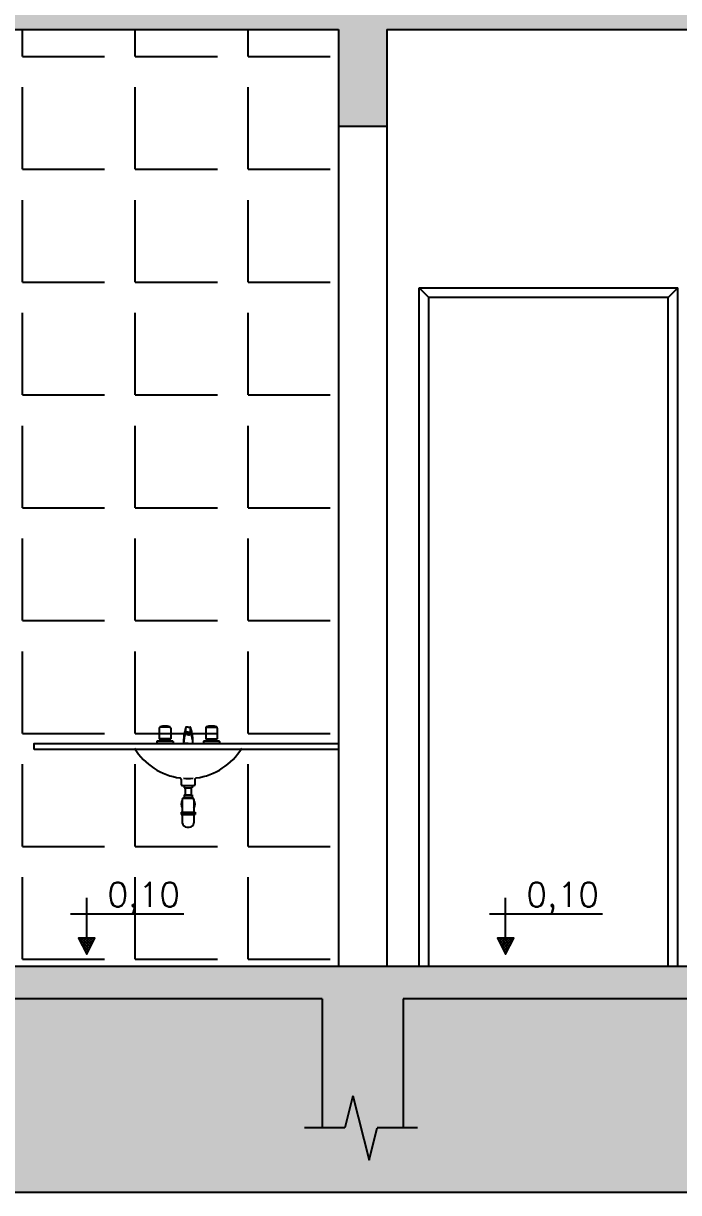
# Model space of a CAD drawing. Header units: metres. Extents: x 13415 to 21618, y 7657 to 10396.
# Drawn here: x 17851.3 to 18054.1, y 9078.5 to 9440.4 of the extents above; entities that cross this region are included whole.
import ezdxf

# ---------------------------------------------------------------- set-up
doc = ezdxf.new("R2010")
doc.units = ezdxf.units.M
doc.header["$LTSCALE"] = 0.2
for name, color, linetype in [('01', 1, 'Continuous'), ('02', 2, 'Continuous'), ('05', 5, 'Continuous'), ('06', 6, 'Continuous'), ('Block1', 1, 'Continuous'), ('Block2', 2, 'Continuous'), ('cota', 140, 'Continuous')]:
    doc.layers.add(name, color=color, linetype=linetype)
doc.styles.add('ROMANS', font='romans.shx')

# ---------------------------------------------------------------- blocks, each defined once
blk = doc.blocks.new('Lavatorio012')
at = {"layer": 'Block2'}
for p, q in [((-12.47, 96.66), (-12.47, 92)), ((-7.74, 97), (-12.1, 97)), ((-7.47, 96.66), (-7.47, 92)), ((-0.97, 95.09), (-0.97, 96.84)), ((0.03, 97.04), (-0.82, 97.04)), ((0.03, 97.04), (0.89, 97.04)), ((1.03, 95.09), (1.03, 96.84)), ((7.53, 96.66), (7.53, 92)), ((7.8, 97), (12.16, 97)), ((12.53, 96.66), (12.53, 92)), ((-13.47, 90.84), (-13.47, 90)), ((-6.55, 91), (-13.38, 91)), ((-7.47, 92), (-12.47, 92)), ((-11.47, 92), (-11.47, 91.48)), ((-8.47, 91.29), (-11.47, 91.29)), ((-8.47, 92), (-8.47, 91.48)), ((-6.47, 90.84), (-6.47, 90)), ((0.03, 94.89), (-0.77, 94.89)), ((-0.45, 94.19), (-0.47, 93.78)), ((0.03, 94.89), (0.83, 94.89)), ((0.52, 94.19), (0.53, 93.78)), ((6.53, 90.84), (6.53, 90)), ((6.62, 91), (13.45, 91)), ((7.53, 92), (12.53, 92)), ((8.53, 92), (8.53, 91.48)), ((8.53, 91.29), (11.53, 91.29)), ((11.53, 92), (11.53, 91.48)), ((13.53, 90.84), (13.53, 90)), ((-6.47, 90), (-13.47, 90)), ((0, 90), (-1.97, 90)), ((0.06, 90), (2.03, 90)), ((6.53, 90), (13.53, 90)), ((-3, 74.72), (-3, 72.5)), ((-2.5, 72), (2.5, 72)), ((-1.75, 72), (-1.75, 71)), ((-1.75, 72), (1.75, 72)), ((-1.75, 71), (1.75, 71)), ((-1.25, 71), (-1.25, 68)), ((-1.25, 71), (-1.25, 68)), ((1.25, 71), (1.25, 68)), ((1.75, 72), (1.75, 71)), ((-2.5, 66), (-2.5, 60.5)), ((-2, 66.5), (2, 66.5)), ((-1.75, 68), (-1.75, 67)), ((-1.75, 68), (1.75, 68)), ((-1.75, 67), (1.75, 67)), ((-1.25, 67), (-1.25, 66.5)), ((-1.25, 67), (-1.25, 66.5)), ((1.25, 67), (1.25, 66.5)), ((1.75, 68), (1.75, 67)), ((2.5, 66), (2.5, 60.5)), ((-3, 60.5), (-3, 59.5)), ((-3, 60.5), (3, 60.5)), ((3, 60.5), (3, 59.5)), ((-3, 60), (3, 60)), ((-3, 59.5), (3, 59.5)), ((-2.5, 59.5), (-2.5, 56)), ((2.5, 59.5), (2.5, 56)), ((-0.5, 54), (0.5, 54))]:
    blk.add_line(p, q, dxfattribs=at)
for points in [[(-0.47, 94.17, -0.302182), (-0.45, 94.19, -0.056318), (-0.32, 94.23, -0.025038), (-0.18, 94.25, -0.017953), (0.03, 94.26, -0.017953)], [(0.03, 93.69, -0.017953), (-0.18, 93.7, -0.025038), (-0.32, 93.72, -0.056318), (-0.45, 93.76, -0.302182), (-0.47, 93.78, -0.302182), (-0.45, 93.8, -0.056318), (-0.32, 93.84, -0.025038), (-0.18, 93.86, -0.017953), (0.03, 93.87, -0.017953)], [(0.53, 94.17, 0.302182), (0.52, 94.19, 0.056318), (0.38, 94.23, 0.025038), (0.24, 94.25, 0.017953), (0.03, 94.26, 0.017953)], [(0.03, 93.69, 0.017953), (0.24, 93.7, 0.025038), (0.38, 93.72, 0.056318), (0.52, 93.76, 0.302182), (0.53, 93.78, 0.302182), (0.52, 93.8, 0.056318), (0.38, 93.84, 0.025038), (0.24, 93.86, 0.017953), (0.03, 93.87, 0.017953)], [(3, 72.5), (3, 74.72, -0.377104), (3.44, 75.22, 0.229023), (23, 88)]]:
    blk.add_lwpolyline(points, format="xyb", dxfattribs=at)
for centre, radius, start, end in [((-11.97, 96.66), 0.5, 110.2457, 180), ((-9.97, 91.24), 6.28, 69.7543, 110.2457), ((-7.97, 96.66), 0.5, 0, 69.7543), ((18.39, 90.7), 20.37, 162.2745, 181.9578), ((-0.82, 96.84), 0.2, 90, 162.2745), ((-0.77, 96.84), 0.2, 90, 180), ((0.83, 96.84), 0.2, 360, 90), ((0.89, 96.84), 0.2, 17.7255, 90), ((-18.32, 90.7), 20.37, 358.0422, 17.7255), ((8.03, 96.66), 0.5, 110.2457, 180), ((10.03, 91.24), 6.28, 69.7543, 110.2457), ((12.03, 96.66), 0.5, 0, 69.7543), ((-13.27, 90.84), 0.2, 101.1509, 180), ((-9.97, 74.09), 17.26, 95.5863, 101.1509), ((-11.67, 91.48), 0.2, 275.5863, 0), ((-8.27, 91.48), 0.2, 180, 264.4137), ((-9.97, 74.09), 17.26, 78.8491, 84.4137), ((-6.67, 90.84), 0.2, 0, 78.8491), ((10.66, 89.96), 12.63, 157.0421, 179.8201), ((-0.77, 95.09), 0.2, 180, 270), ((0.83, 95.09), 0.2, 270, 360), ((-10.59, 89.96), 12.63, 0.1799, 22.9579), ((6.73, 90.84), 0.2, 101.1509, 180), ((10.03, 74.09), 17.26, 95.5863, 101.1509), ((8.33, 91.48), 0.2, 275.5863, 0), ((11.73, 91.48), 0.2, 180, 264.4137), ((10.03, 74.09), 17.26, 78.8491, 84.4137), ((13.33, 90.84), 0.2, 0, 78.8491), ((0, 101.85), 26.85, 211.0482, 262.6466), ((-3.5, 74.72), 0.5, 0, 82.6466), ((-2.5, 72.5), 0.5, 180, 270), ((0, 101.85), 26.85, 265.7592, 274.4599), ((2.5, 72.5), 0.5, 270, 0), ((0, 64), 3, 146.4427, 213.5573), ((-2, 66), 0.5, 90, 180), ((0, 64), 3, 114.6243, 123.5573), ((0, 64), 3, 56.4427, 65.3757), ((2, 66), 0.5, 0, 90), ((0, 64), 3, 326.4427, 33.5573), ((-0.5, 56), 2, 180, 270), ((0.5, 56), 2, 270, 0)]:
    blk.add_arc(centre, radius, start, end, dxfattribs=at)
blk = doc.blocks.new('*X89')
at = {"color": 0}
for p, q in [((34.612, 17.3074), (34.5457, 17.3736)), ((34.5488, 17.3661), (34.5563, 17.3736)), ((34.5547, 17.3543), (34.574, 17.3736)), ((34.5606, 17.3425), (34.5916, 17.3736)), ((34.6178, 17.3191), (34.5634, 17.3736)), ((34.5665, 17.3308), (34.6093, 17.3736)), ((34.5724, 17.319), (34.627, 17.3736)), ((34.5783, 17.3072), (34.6447, 17.3736)), ((34.6237, 17.3309), (34.5811, 17.3736)), ((34.6296, 17.3427), (34.5988, 17.3736)), ((34.6355, 17.3545), (34.6164, 17.3736)), ((34.6414, 17.3663), (34.6341, 17.3736)), ((34.6061, 17.2956), (34.5621, 17.3396)), ((34.6002, 17.2838), (34.5798, 17.3042)), ((34.5842, 17.2954), (34.6278, 17.339)), ((34.5901, 17.2836), (34.6101, 17.3037))]:
    blk.add_line(p, q, dxfattribs=at)
blk = doc.blocks.new('Cotanivel02')
at = {"layer": 'Block2'}
blk.add_line((-5, 12.5), (30, 12.5), dxfattribs=at)
blk.add_lwpolyline([(0, 5), (-2.5, 5), (0, 0), (2.5, 5), (0, 5), (0, 17.5)], dxfattribs=at)
at = {"layer": 'Block2', "xscale": 50, "yscale": 50, "zscale": 50}
blk.add_blockref('*X89', (-1729.75, -863.68), dxfattribs=at)
at = {"layer": 'Block2', "style": 'ROMANS', "flags": 4}
blk.add_attdef('NIVEL', (6.4, 14.75), '', height=7.5, dxfattribs=at)

msp = doc.modelspace()

# ---------------------------------------------------------------- hatches: boundary and pattern name
at = {"layer": '01'}
h = msp.add_hatch(dxfattribs=at)
h.set_pattern_fill('AR-CONC', color=256, scale=0.1)
h.set_pattern_definition([(50, (-6806.049, 3562.744), (18.218467, -1.5939086), [1.905, -20.955]), (355, (-6806.049, 3562.744), (-3.524342, 19.105685), [1.524, -16.764058]), (100.451445, (-6804.53, 3562.611), (14.694125, 17.511775), [1.619001, -17.809024]), (46.1842, (-6806.049, 3567.824), (27.107904, -4.204233), [2.8575, -31.4325]), (96.63556, (-6803.79, 3567.474), (23.740413, 24.742612), [2.428502, -26.71356]), (351.18415, (-6806.05, 3567.824), (23.740413, 24.742612), [2.285997, -25.145973]), (21, (-6803.509, 3566.554), (15.161439, -10.22652), [1.905, -20.955]), (326, (-6803.509, 3566.554), (6.180203, 18.418797), [1.524, -16.764]), (71.451445, (-6802.245, 3565.702), (21.341642, 8.192277), [1.619001, -17.808994]), (37.5, (-6806.049, 3562.744), (0.3088603, 8.4555039), [0, -16.5608, 0, -17.018, 0, -16.8275]), (7.5, (-6806.049, 3562.744), (6.6819663, 10.0180575), [0, -9.7028, 0, -16.1798, 0, -6.4135]), (327.5, (-6811.713, 3562.744), (13.5590595, -0.5728744), [0, -6.35, 0, -19.812, 0, -26.289]), (317.5, (-6814.253, 3562.744), (14.812918, 2.542649), [0, -8.255, 0, -13.1572, 0, -18.669])])
h.paths.add_polyline_path([(18078.794, 9438.521), (18428.794, 9438.521), (18428.794, 9408.521), (18443.794, 9408.521), (18443.794, 9448.521), (17673.794, 9448.521), (17673.794, 9408.521), (17688.794, 9408.521), (17688.794, 9438.521), (17948.794, 9438.521), (17948.794, 9408.521), (17963.794, 9408.521), (17963.794, 9438.521), (18063.794, 9438.521), (18063.794, 9408.521), (18078.794, 9408.521)])
at = {"layer": '02'}
h = msp.add_hatch(dxfattribs=at)
h.set_pattern_fill('ANGLE', color=1, scale=5)
h.set_pattern_definition([(0, (-6806.05, 3562.744), (0, 34.925), [25.4, -9.525]), (90, (-6806.05, 3562.744), (-34.925, 2e-15), [25.4, -9.525])])
h.paths.add_polyline_path([(17948.794, 9438.521), (17688.794, 9438.521), (17688.794, 9148.521), (17948.794, 9148.521)])
h = msp.add_hatch(dxfattribs=at)
h.set_pattern_fill('AR-CONC', color=1, scale=0.1)
h.set_pattern_definition([(50, (-6513.428, 2853.256), (18.218467, -1.5939086), [1.905, -20.955]), (355, (-6513.428, 2853.256), (-3.524342, 19.105685), [1.524, -16.764058]), (100.451445, (-6511.91, 2853.123), (14.694125, 17.511775), [1.619001, -17.809024]), (46.1842, (-6513.428, 2858.336), (27.107904, -4.204233), [2.8575, -31.4325]), (96.63556, (-6511.17, 2857.986), (23.740413, 24.742612), [2.428502, -26.71356]), (351.18415, (-6513.428, 2858.336), (23.740413, 24.742612), [2.285997, -25.145973]), (21, (-6510.888, 2857.066), (15.161439, -10.22652), [1.905, -20.955]), (326, (-6510.888, 2857.066), (6.180203, 18.418797), [1.524, -16.764]), (71.451445, (-6509.625, 2856.214), (21.341642, 8.192277), [1.619001, -17.808994]), (37.5, (-6513.4284, 2853.256), (0.3088603, 8.4555039), [0, -16.5608, 0, -17.018, 0, -16.8275]), (7.5, (-6513.428, 2853.256), (6.6819663, 10.0180575), [0, -9.7028, 0, -16.1798, 0, -6.4135]), (327.5, (-6519.0926, 2853.256), (13.5590595, -0.5728744), [0, -6.35, 0, -19.812, 0, -26.289]), (317.5, (-6521.633, 2853.256), (14.812918, 2.542649), [0, -8.255, 0, -13.1572, 0, -18.669])])
h.paths.add_polyline_path([(17698.794, 9138.521), (17943.794, 9138.521), (17943.794, 9098.521), (17950.801, 9098.521), (17953.301, 9108.521), (17958.301, 9088.521), (17960.801, 9098.521), (17968.794, 9098.521), (17968.794, 9138.521), (18058.794, 9138.521), (18058.794, 9098.521), (18066.807, 9098.521), (18069.307, 9108.521), (18074.307, 9088.521), (18076.807, 9098.521), (18083.794, 9098.521), (18083.794, 9138.521), (18418.794, 9138.521), (18418.794, 9098.521), (18424.953, 9098.521), (18427.453, 9108.521), (18432.453, 9088.521), (18434.953, 9098.521), (18443.794, 9098.521), (18443.794, 9148.521), (18428.794, 9148.521), (17778.794, 9148.521), (17778.794, 9146.521), (17688.794, 9146.521), (17688.794, 9148.521), (17673.794, 9148.521), (17673.794, 9138.521), (17458.794, 9138.521), (17443.808, 9138.521), (17443.794, 9098.521), (17450.242, 9098.521), (17452.742, 9108.521), (17457.742, 9088.521), (17460.242, 9098.521), (17468.794, 9098.521), (17468.794, 9128.521), (17673.794, 9128.521), (17673.794, 9098.521), (17681.176, 9098.521), (17683.676, 9108.521), (17688.676, 9088.521), (17691.176, 9098.521), (17698.794, 9098.521)])
at = {"layer": '06'}
h = msp.add_hatch(dxfattribs=at)
h.set_pattern_fill('EARTH', color=1, scale=3, angle=45)
h.set_pattern_definition([(45, (-6806.049, 3562.744), (0, 26.940768), [19.05, -19.05]), (45, (-6811.1, 3567.795), (0, 26.940768), [19.05, -19.05]), (45, (-6816.152, 3572.847), (0, 26.940768), [19.05, -19.05]), (135, (-6816.152, 3576.214), (-26.940768, 0), [19.05, -19.05]), (135, (-6811.1, 3581.266), (-26.940768, 0), [19.05, -19.05]), (135, (-6806.049, 3586.317), (-26.940768, 0), [19.05, -19.05])])
h.paths.add_polyline_path([(18593.794, 9078.521), (18593.794, 9138.521), (18443.794, 9138.521), (18443.794, 9098.521), (18434.953, 9098.521), (18432.453, 9088.521), (18427.453, 9108.521), (18424.953, 9098.521), (18418.794, 9098.521), (18418.794, 9138.521), (18083.794, 9138.521), (18083.794, 9098.521), (18076.807, 9098.521), (18074.307, 9088.521), (18069.307, 9108.521), (18066.807, 9098.521), (18058.794, 9098.521), (18058.794, 9138.521), (17968.794, 9138.521), (17968.794, 9098.521), (17960.801, 9098.521), (17958.301, 9088.521), (17953.301, 9108.521), (17950.801, 9098.521), (17943.794, 9098.521), (17943.794, 9138.521), (17698.794, 9138.521), (17698.794, 9098.521), (17691.176, 9098.521), (17688.676, 9088.521), (17683.676, 9108.521), (17681.176, 9098.521), (17673.794, 9098.521), (17673.794, 9128.521), (17468.794, 9128.521), (17468.794, 9098.521), (17460.242, 9098.521), (17457.742, 9088.521), (17452.742, 9108.521), (17450.242, 9098.521), (17443.794, 9098.521), (17443.794, 9138.521), (17308.794, 9138.521), (17308.794, 9078.521)])

# ---------------------------------------------------------------- linework, layer by layer
at = {"layer": '01'}
msp.add_line((18593.794, 9078.521), (17308.794, 9078.521), dxfattribs=at)
at = {"layer": '02'}
for p, q in [((17973.794, 9148.521), (17973.794, 9358.521)), ((17973.794, 9358.521), (18053.794, 9358.521)), ((17976.794, 9355.521), (17973.794, 9358.521)), ((18050.794, 9355.521), (18053.794, 9358.521)), ((18053.794, 9148.521), (18053.794, 9358.521)), ((18050.794, 9355.521), (17976.794, 9355.521)), ((17976.794, 9148.521), (17976.794, 9355.521)), ((18050.794, 9148.521), (18050.794, 9355.521))]:
    msp.add_line(p, q, dxfattribs=at)
at = {"layer": '05'}
for p, q in [((17948.794, 9409.189), (17948.794, 9148.521)), ((17963.794, 9408.521), (17963.794, 9148.521))]:
    msp.add_line(p, q, dxfattribs=at)
at = {"layer": '06'}
for p, q in [((17688.794, 9438.521), (17948.794, 9438.521)), ((17948.794, 9438.521), (17948.794, 9408.521)), ((17963.794, 9438.521), (18063.794, 9438.521)), ((17963.794, 9438.521), (17963.794, 9408.521)), ((17963.794, 9408.521), (17948.794, 9408.521)), ((18428.794, 9148.521), (17778.794, 9148.521)), ((17943.794, 9138.521), (17698.794, 9138.521)), ((17943.794, 9138.521), (17943.794, 9098.521)), ((18058.794, 9138.521), (17968.794, 9138.521)), ((17968.794, 9138.521), (17968.794, 9098.521)), ((17953.301, 9108.521), (17950.801, 9098.521)), ((17953.301, 9108.521), (17958.301, 9088.521)), ((17950.801, 9098.521), (17938.301, 9098.521)), ((17958.301, 9088.521), (17960.801, 9098.521)), ((17973.301, 9098.521), (17960.801, 9098.521))]:
    msp.add_line(p, q, dxfattribs=at)
at = {"layer": 'Block1'}
msp.add_lwpolyline([(17854.714, 9215.616), (17854.714, 9217.497), (17948.794, 9217.497), (17948.794, 9215.616)], close=True, dxfattribs=at)

# ---------------------------------------------------------------- block references
at = {"xscale": 0.71991652173914, "yscale": 0.71991652173914, "zscale": 0.71991652173914}
msp.add_blockref('Lavatorio012', (17902.318, 9152.705), dxfattribs=at)
at = {"layer": 'cota'}
ref = msp.add_blockref('Cotanivel02', (17870.934, 9152.276), dxfattribs=at)
ref.add_attrib('NIVEL', '0,10', (17877.333, 9167.022), dxfattribs={"layer": 'Block2', "height": 7.5, "style": 'ROMANS'})
ref = msp.add_blockref('Cotanivel02', (18000.536, 9152.276), dxfattribs=at)
ref.add_attrib('NIVEL', '0,10', (18006.935, 9167.022), dxfattribs={"layer": 'Block2', "height": 7.5, "style": 'ROMANS'})

doc.saveas('drawing.dxf')
